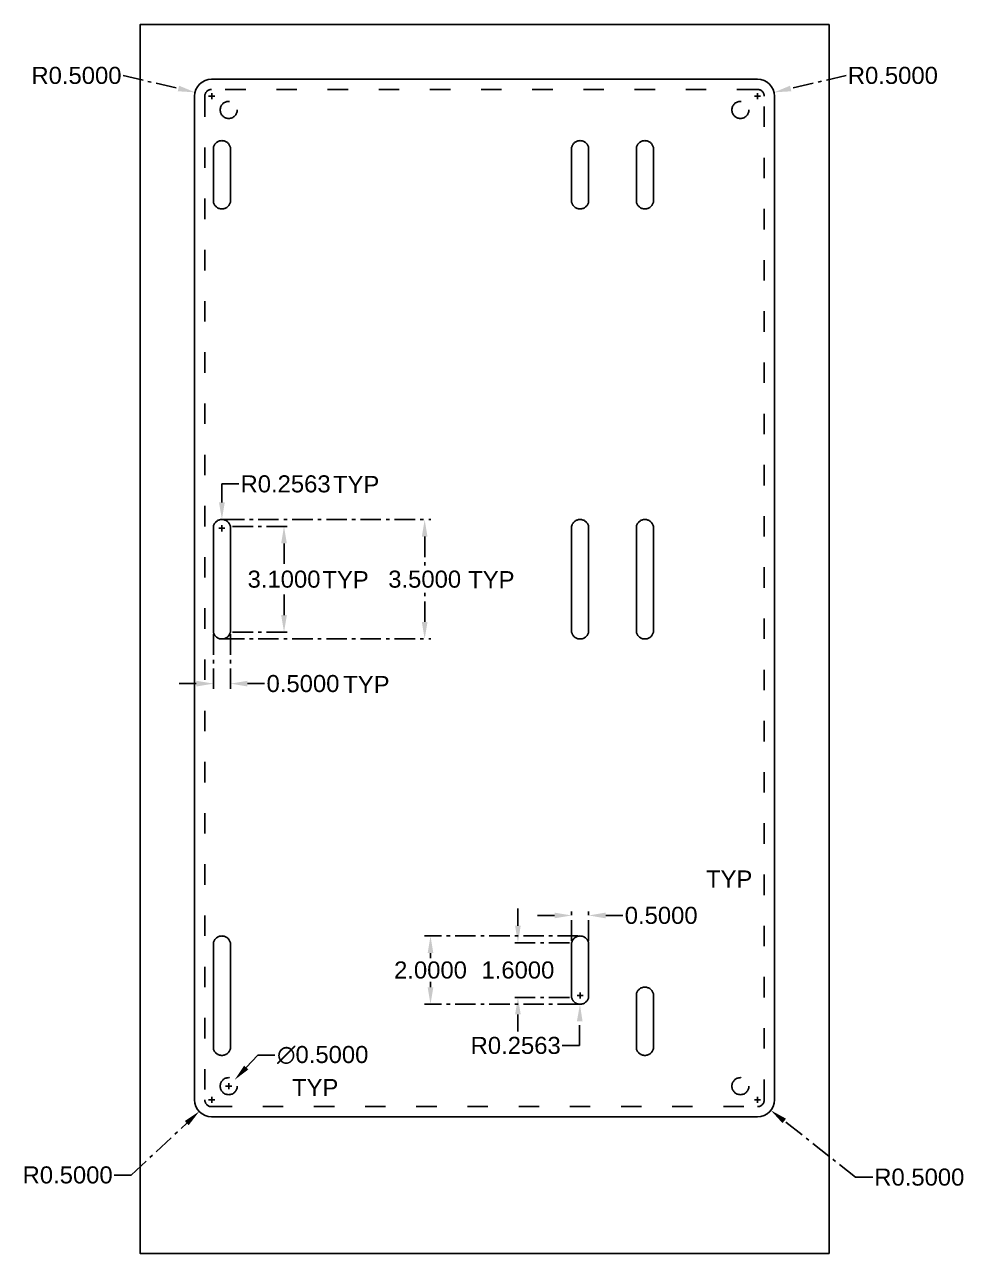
# Model space of a CAD drawing. Header units: millimetres. Extents: x 8 to 146, y 5 to 43.
# Drawn here: x 85.79 to 113.31, y 5.02 to 41.02 of the extents above; entities that cross this region are included whole.
import ezdxf

# ---------------------------------------------------------------- set-up
doc = ezdxf.new("R2010")
doc.units = ezdxf.units.MM
doc.header["$MEASUREMENT"] = 0
doc.linetypes.add('ACAD_ISO03W100', pattern=[30, 12, -18])
doc.linetypes.add('ACAD_ISO10W100', pattern=[18, 12, -3, 0, -3])
for name, color, linetype in [('dim', 3, 'ACAD_ISO10W100'), ('schita', 2, 'Continuous'), ('spate', 131, 'ACAD_ISO03W100')]:
    doc.layers.add(name, color=color, linetype=linetype)
doc.styles.get("Standard").update_dxf_attribs({"font": 'arial.ttf'})
doc.dimstyles.get("Standard").update_dxf_attribs({"dimtxt": 0.18, "dimasz": 0.18, "dimexe": 0.18, "dimexo": 0.0625, "dimgap": 0.09, "dimtad": 0, "dimtih": 1, "dimtoh": 1, "dimdec": 4, "dimzin": 0, "dimdsep": 46, "dimtxsty": 'Standard', "dimcen": 0.09, "dimadec": 0, "dimazin": 0, "dimtfac": 1, "dimtdec": 4, "dimtofl": 0, "dimtmove": 0, "dimatfit": 3, "dimfxl": 1, "dimtolj": 1, "dimtzin": 0, "dimarcsym": 0})

# ---------------------------------------------------------------- blocks, each defined once
blk = doc.blocks.new('*D5')
at = {"layer": 'Defpoints', "color": 0, "ltscale": 0.05, "transparency": 16777216}
for p in [(90.788, 39.033), (91.275, 38.919)]:
    blk.add_point(p, dxfattribs=at)
at = {"layer": 'dim', "color": 0, "lineweight": -2, "ltscale": 0.05, "transparency": 16777216}
for p, q in [((88.678, 39.527), (90.301, 39.147)), ((91.185, 38.919), (91.365, 38.919)), ((91.275, 38.829), (91.275, 39.009))]:
    blk.add_line(p, q, dxfattribs=at)
at = {"layer": 'dim', "color": 0, "ltscale": 0.05, "transparency": 16777216}
blk.add_solid([(90.32, 39.228), (90.282, 39.066), (90.788, 39.033)], dxfattribs=at)
at = {"layer": 'dim', "color": 0, "ltscale": 0.05, "transparency": 16777216, "insert": (87.312, 39.527), "char_height": 0.5, "attachment_point": 5}
blk.add_mtext('\\A1;R0.5000', dxfattribs=at)
blk = doc.blocks.new('*D6')
at = {"layer": 'Defpoints', "color": 0, "ltscale": 0.05, "transparency": 16777216}
for p in [(107.275, 38.919), (107.761, 39.033)]:
    blk.add_point(p, dxfattribs=at)
at = {"layer": 'dim', "color": 0, "lineweight": -2, "ltscale": 0.05, "transparency": 16777216}
for p, q in [((109.878, 39.527), (108.248, 39.146)), ((107.185, 38.919), (107.365, 38.919)), ((107.275, 38.829), (107.275, 39.009))]:
    blk.add_line(p, q, dxfattribs=at)
at = {"layer": 'dim', "color": 0, "ltscale": 0.05, "transparency": 16777216}
blk.add_solid([(108.229, 39.228), (108.267, 39.065), (107.761, 39.033)], dxfattribs=at)
at = {"layer": 'dim', "color": 0, "ltscale": 0.05, "transparency": 16777216, "insert": (111.244, 39.527), "char_height": 0.5, "attachment_point": 5}
blk.add_mtext('\\A1;R0.5000', dxfattribs=at)
blk = doc.blocks.new('*D7')
at = {"layer": 'Defpoints', "color": 0, "ltscale": 0.05, "transparency": 16777216}
for p in [(107.275, 9.519), (107.667, 9.21)]:
    blk.add_point(p, dxfattribs=at)
at = {"layer": 'dim', "color": 0, "lineweight": -2, "ltscale": 0.05, "transparency": 16777216}
for p, q in [((107.185, 9.519), (107.365, 9.519)), ((107.275, 9.429), (107.275, 9.609)), ((110.153, 7.252), (108.06, 8.9)), ((110.653, 7.252), (110.153, 7.252))]:
    blk.add_line(p, q, dxfattribs=at)
at = {"layer": 'dim', "color": 0, "ltscale": 0.05, "transparency": 16777216}
blk.add_solid([(108.112, 8.966), (108.009, 8.835), (107.667, 9.21)], dxfattribs=at)
at = {"layer": 'dim', "color": 0, "ltscale": 0.05, "transparency": 16777216, "insert": (112.019, 7.252), "char_height": 0.5, "attachment_point": 5}
blk.add_mtext('\\A1;R0.5000', dxfattribs=at)
blk = doc.blocks.new('*D8')
at = {"layer": 'Defpoints', "color": 0, "ltscale": 0.05, "transparency": 16777216}
for p in [(91.275, 9.519), (90.909, 9.177)]:
    blk.add_point(p, dxfattribs=at)
at = {"layer": 'dim', "color": 0, "lineweight": -2, "ltscale": 0.05, "transparency": 16777216}
for p, q in [((91.185, 9.519), (91.365, 9.519)), ((91.275, 9.429), (91.275, 9.609)), ((88.919, 7.316), (90.544, 8.836)), ((88.419, 7.316), (88.919, 7.316))]:
    blk.add_line(p, q, dxfattribs=at)
at = {"layer": 'dim', "color": 0, "ltscale": 0.05, "transparency": 16777216}
blk.add_solid([(90.487, 8.897), (90.601, 8.775), (90.909, 9.177)], dxfattribs=at)
at = {"layer": 'dim', "color": 0, "ltscale": 0.05, "transparency": 16777216, "insert": (87.053, 7.316), "char_height": 0.5, "attachment_point": 5}
blk.add_mtext('\\A1;R0.5000', dxfattribs=at)
blk = doc.blocks.new('*D9')
at = {"layer": 'Defpoints', "color": 0, "ltscale": 0.05, "transparency": 16777216}
for p in [(91.946, 10.101), (91.603, 9.737)]:
    blk.add_point(p, dxfattribs=at)
at = {"layer": 'dim', "color": 0, "lineweight": -2, "ltscale": 0.05, "transparency": 16777216}
for p, q in [((92.631, 10.83), (92.288, 10.465)), ((93.131, 10.83), (92.631, 10.83)), ((91.685, 9.919), (91.865, 9.919)), ((91.775, 9.829), (91.775, 10.009))]:
    blk.add_line(p, q, dxfattribs=at)
at = {"layer": 'dim', "color": 0, "ltscale": 0.05, "transparency": 16777216}
blk.add_solid([(92.227, 10.522), (92.349, 10.408), (91.946, 10.101)], dxfattribs=at)
at = {"layer": 'dim', "color": 0, "ltscale": 0.05, "transparency": 16777216, "insert": (94.53, 10.83), "char_height": 0.5, "attachment_point": 5}
blk.add_mtext('\\A1;∅0.5000', dxfattribs=at)
blk = doc.blocks.new('*D10')
at = {"layer": 'Defpoints', "color": 0, "ltscale": 0.05, "transparency": 16777216}
for p in [(91.825, 26.319), (91.825, 23.219), (93.396, 23.219)]:
    blk.add_point(p, dxfattribs=at)
at = {"layer": 'dim', "color": 0, "lineweight": -2, "ltscale": 0.05, "transparency": 16777216}
for p, q in [((91.887, 26.319), (93.576, 26.319)), ((93.396, 25.819), (93.396, 25.114)), ((93.396, 23.719), (93.396, 24.423)), ((91.887, 23.219), (93.576, 23.219))]:
    blk.add_line(p, q, dxfattribs=at)
at = {"layer": 'dim', "color": 0, "ltscale": 0.05, "transparency": 16777216}
for points in [[(93.312, 25.819), (93.479, 25.819), (93.396, 26.319)], [(93.312, 23.719), (93.479, 23.719), (93.396, 23.219)]]:
    blk.add_solid(points, dxfattribs=at)
at = {"layer": 'dim', "color": 0, "ltscale": 0.05, "transparency": 16777216, "insert": (93.396, 24.769), "char_height": 0.5, "attachment_point": 5}
blk.add_mtext('\\A1;3.1000', dxfattribs=at)
blk = doc.blocks.new('*D11')
at = {"layer": 'Defpoints', "color": 0, "ltscale": 0.05, "transparency": 16777216}
for p in [(91.575, 26.519), (91.575, 26.263)]:
    blk.add_point(p, dxfattribs=at)
at = {"layer": 'dim', "color": 0, "lineweight": -2, "ltscale": 0.05, "transparency": 16777216}
for p, q in [((92.075, 27.561), (91.575, 27.561)), ((91.575, 27.561), (91.575, 27.019)), ((91.575, 26.173), (91.575, 26.353)), ((91.485, 26.263), (91.665, 26.263))]:
    blk.add_line(p, q, dxfattribs=at)
at = {"layer": 'dim', "color": 0, "ltscale": 0.05, "transparency": 16777216}
blk.add_solid([(91.491, 27.019), (91.658, 27.019), (91.575, 26.519)], dxfattribs=at)
at = {"layer": 'dim', "color": 0, "ltscale": 0.05, "transparency": 16777216, "insert": (93.442, 27.561), "char_height": 0.5, "attachment_point": 5}
blk.add_mtext('\\A1;R0.2563', dxfattribs=at)
blk = doc.blocks.new('*D12')
at = {"layer": 'Defpoints', "color": 0, "ltscale": 0.05, "transparency": 16777216}
for p in [(91.325, 23.219), (91.825, 23.219), (91.825, 21.711)]:
    blk.add_point(p, dxfattribs=at)
at = {"layer": 'dim', "color": 0, "lineweight": -2, "ltscale": 0.05, "transparency": 16777216}
for p, q in [((91.325, 23.156), (91.325, 21.531)), ((91.825, 23.156), (91.825, 21.531)), ((90.825, 21.711), (90.325, 21.711)), ((92.325, 21.711), (92.825, 21.711))]:
    blk.add_line(p, q, dxfattribs=at)
at = {"layer": 'dim', "color": 0, "ltscale": 0.05, "transparency": 16777216}
for points in [[(90.825, 21.795), (90.825, 21.628), (91.325, 21.711)], [(92.325, 21.795), (92.325, 21.628), (91.825, 21.711)]]:
    blk.add_solid(points, dxfattribs=at)
at = {"layer": 'dim', "color": 0, "ltscale": 0.05, "transparency": 16777216, "insert": (93.952, 21.711), "char_height": 0.5, "attachment_point": 5}
blk.add_mtext('\\A1;0.5000', dxfattribs=at)
blk = doc.blocks.new('*D13')
at = {"layer": 'Defpoints', "color": 0, "ltscale": 0.05, "transparency": 16777216}
for p in [(91.575, 26.519), (91.575, 23.019), (97.519, 23.019)]:
    blk.add_point(p, dxfattribs=at)
at = {"layer": 'dim', "color": 0, "lineweight": -2, "ltscale": 0.05, "transparency": 16777216}
for p, q in [((91.637, 26.519), (97.699, 26.519)), ((97.519, 26.019), (97.519, 25.114)), ((97.519, 23.519), (97.519, 24.423)), ((91.637, 23.019), (97.699, 23.019))]:
    blk.add_line(p, q, dxfattribs=at)
at = {"layer": 'dim', "color": 0, "ltscale": 0.05, "transparency": 16777216}
for points in [[(97.436, 26.019), (97.602, 26.019), (97.519, 26.519)], [(97.436, 23.519), (97.602, 23.519), (97.519, 23.019)]]:
    blk.add_solid(points, dxfattribs=at)
at = {"layer": 'dim', "color": 0, "ltscale": 0.05, "transparency": 16777216, "insert": (97.519, 24.769), "char_height": 0.5, "attachment_point": 5}
blk.add_mtext('\\A1;3.5000', dxfattribs=at)
blk = doc.blocks.new('*D14')
at = {"layer": 'Defpoints', "color": 0, "ltscale": 0.05, "transparency": 16777216}
for p in [(101.825, 14.119), (100.252, 12.519), (101.825, 12.519)]:
    blk.add_point(p, dxfattribs=at)
at = {"layer": 'dim', "color": 0, "lineweight": -2, "ltscale": 0.05, "transparency": 16777216}
for p, q in [((100.252, 14.619), (100.252, 15.119)), ((101.762, 14.119), (100.072, 14.119)), ((101.762, 12.519), (100.072, 12.519)), ((100.252, 12.019), (100.252, 11.519))]:
    blk.add_line(p, q, dxfattribs=at)
at = {"layer": 'dim', "color": 0, "ltscale": 0.05, "transparency": 16777216}
for points in [[(100.169, 14.619), (100.335, 14.619), (100.252, 14.119)], [(100.169, 12.019), (100.335, 12.019), (100.252, 12.519)]]:
    blk.add_solid(points, dxfattribs=at)
at = {"layer": 'dim', "color": 0, "ltscale": 0.05, "transparency": 16777216, "insert": (100.252, 13.319), "char_height": 0.5, "attachment_point": 5}
blk.add_mtext('\\A1;1.6000', dxfattribs=at)
blk = doc.blocks.new('*D15')
at = {"layer": 'Defpoints', "color": 0, "ltscale": 0.05, "transparency": 16777216}
for p in [(102.075, 14.319), (97.69, 12.319), (102.075, 12.319)]:
    blk.add_point(p, dxfattribs=at)
at = {"layer": 'dim', "color": 0, "lineweight": -2, "ltscale": 0.05, "transparency": 16777216}
for p, q in [((102.012, 14.319), (97.51, 14.319)), ((97.69, 13.819), (97.69, 13.664)), ((97.69, 12.819), (97.69, 12.974)), ((102.012, 12.319), (97.51, 12.319))]:
    blk.add_line(p, q, dxfattribs=at)
at = {"layer": 'dim', "color": 0, "ltscale": 0.05, "transparency": 16777216}
for points in [[(97.606, 13.819), (97.773, 13.819), (97.69, 14.319)], [(97.606, 12.819), (97.773, 12.819), (97.69, 12.319)]]:
    blk.add_solid(points, dxfattribs=at)
at = {"layer": 'dim', "color": 0, "ltscale": 0.05, "transparency": 16777216, "insert": (97.69, 13.319), "char_height": 0.5, "attachment_point": 5}
blk.add_mtext('\\A1;2.0000', dxfattribs=at)
blk = doc.blocks.new('*D16')
at = {"layer": 'Defpoints', "color": 0, "ltscale": 0.05, "transparency": 16777216}
for p in [(102.325, 14.92), (101.825, 14.119), (102.325, 14.119)]:
    blk.add_point(p, dxfattribs=at)
at = {"layer": 'dim', "color": 0, "lineweight": -2, "ltscale": 0.05, "transparency": 16777216}
for p, q in [((101.325, 14.92), (100.825, 14.92)), ((101.825, 14.181), (101.825, 15.1)), ((102.325, 14.181), (102.325, 15.1)), ((102.825, 14.92), (103.325, 14.92))]:
    blk.add_line(p, q, dxfattribs=at)
at = {"layer": 'dim', "color": 0, "ltscale": 0.05, "transparency": 16777216}
for points in [[(101.325, 15.003), (101.325, 14.836), (101.825, 14.92)], [(102.825, 15.003), (102.825, 14.836), (102.325, 14.92)]]:
    blk.add_solid(points, dxfattribs=at)
at = {"layer": 'dim', "color": 0, "ltscale": 0.05, "transparency": 16777216, "insert": (104.452, 14.92), "char_height": 0.5, "attachment_point": 5}
blk.add_mtext('\\A1;0.5000', dxfattribs=at)
blk = doc.blocks.new('*D17')
at = {"layer": 'Defpoints', "color": 0, "ltscale": 0.05, "transparency": 16777216}
for p in [(102.071, 12.319), (102.075, 12.575)]:
    blk.add_point(p, dxfattribs=at)
at = {"layer": 'dim', "color": 0, "lineweight": -2, "ltscale": 0.05, "transparency": 16777216}
for p, q in [((102.075, 12.485), (102.075, 12.665)), ((101.985, 12.575), (102.165, 12.575)), ((102.054, 11.11), (102.064, 11.819)), ((101.554, 11.11), (102.054, 11.11))]:
    blk.add_line(p, q, dxfattribs=at)
at = {"layer": 'dim', "color": 0, "ltscale": 0.05, "transparency": 16777216}
blk.add_solid([(101.981, 11.82), (102.147, 11.818), (102.071, 12.319)], dxfattribs=at)
at = {"layer": 'dim', "color": 0, "ltscale": 0.05, "transparency": 16777216, "insert": (100.187, 11.11), "char_height": 0.5, "attachment_point": 5}
blk.add_mtext('\\A1;R0.2563', dxfattribs=at)

msp = doc.modelspace()

# ---------------------------------------------------------------- linework, layer by layer
at = {"layer": 'schita', "ltscale": 0.05}
msp.add_lwpolyline([(109.37451, 5.01891), (109.37451, 41.01891), (89.17451, 41.01891), (89.17451, 5.01891)], close=True, dxfattribs=at)
msp.add_lwpolyline([(107.77451, 9.51891), (107.77451, 38.91891, 0.41421356), (107.27451, 39.41891), (91.27451, 39.41891, 0.41421356), (90.77451, 38.91891), (90.77451, 9.51891, 0.41421356), (91.27451, 9.01891), (107.27451, 9.01891, 0.41421356)], format="xyb", close=True, dxfattribs=at)
at = {"layer": 'spate', "ltscale": 0.05}
msp.add_lwpolyline([(107.47451, 9.51891), (107.47451, 38.91891, 0.41421356), (107.27451, 39.11891), (91.27451, 39.11891, 0.41421356), (91.07451, 38.91891), (91.07451, 9.51891, 0.41421356), (91.27451, 9.31891), (107.27451, 9.31891, 0.41421356)], format="xyb", close=True, dxfattribs=at)
at = {"layer": 'spate'}
for points in [[(91.32451, 35.81891), (91.32451, 37.41891, -0.8), (91.82451, 37.41891), (91.82451, 35.81891, -0.8)], [(101.82451, 35.81891), (101.82451, 37.41891, -0.8), (102.32451, 37.41891), (102.32451, 35.81891, -0.8)], [(103.72451, 35.81891), (103.72451, 37.41891, -0.8), (104.22451, 37.41891), (104.22451, 35.81891, -0.8)], [(91.32451, 26.31891, -0.8), (91.82451, 26.31891), (91.82451, 23.21891, -0.8), (91.32451, 23.21891)], [(101.82451, 26.31891, -0.8), (102.32451, 26.31891), (102.32451, 23.21891, -0.8), (101.82451, 23.21891)], [(103.72451, 26.31891, -0.8), (104.22451, 26.31891), (104.22451, 23.21891, -0.8), (103.72451, 23.21891)], [(91.32451, 14.11891, -0.8), (91.82451, 14.11891), (91.82451, 11.01891, -0.8), (91.32451, 11.01891)], [(101.82451, 12.51891), (101.82451, 14.11891, -0.8), (102.32451, 14.11891), (102.32451, 12.51891, -0.8)], [(103.72451, 11.01891), (103.72451, 12.61891, -0.8), (104.22451, 12.61891), (104.22451, 11.01891, -0.8)]]:
    msp.add_lwpolyline(points, format="xyb", close=True, dxfattribs=at)
at = {"layer": 'spate', "ltscale": 0.1}
for centre in [(91.77451, 38.51891), (106.77451, 38.51891), (91.77451, 9.91891), (106.77451, 9.91891)]:
    msp.add_circle(centre, 0.25, dxfattribs=at)

# ---------------------------------------------------------------- texts
at = {"layer": 'dim', "ltscale": 0.05}
for p in [(94.83144, 27.2958), (94.52177, 24.50702), (98.79489, 24.50702), (95.13146, 21.43682), (105.76634, 15.73768), (93.63119, 9.62772)]:
    msp.add_text('TYP', height=0.5, dxfattribs=at).set_placement(p)

# ---------------------------------------------------------------- dimensions: what is measured, and where the dimension line sits
for center, mpoint, picture, middle in [((91.27451, 38.91891), (90.78769, 39.03293), '*D5', (88.67817, 39.52702)), ((107.27451, 38.91891), (107.76141, 39.03263), '*D6', (109.8781, 39.52702)), ((91.574510077, 26.262656669), (91.574510077, 26.518906669), '*D11', (93.4416246746, 27.5607077806)), ((102.07451008, 12.57515667), (102.07092798, 12.31893171), '*D17', (100.18691277, 11.11004112)), ((91.27451, 9.51891), (90.90933, 9.17738), '*D8', (87.05316, 7.31639)), ((107.27451, 9.51891), (107.66732, 9.20956), '*D7', (112.01935, 7.25196))]:
    dim = msp.add_radius_dim(center=center, mpoint=mpoint, dimstyle='Standard', override={"dimtxt": 0.5, "dimasz": 0.5}, dxfattribs=at)
    dim.commit()
    dim.dimension.update_dxf_attribs({"geometry": picture, "text_midpoint": middle, "dimtype": 164})
for base, p1, p2, angle, picture, middle, dimtype in [((97.51891, 23.01891), (91.57451, 26.51891), (91.57451, 23.01891), 90, '*D13', (97.51891, 24.76891), 160), ((93.39571, 23.21891), (91.82451, 26.31891), (91.82451, 23.21891), 270, '*D10', (93.39571, 24.76891), 161), ((100.25216, 12.51891), (101.82451, 14.11891), (101.82451, 12.51891), 90, '*D14', (100.25216, 13.31891), 160), ((97.68952, 12.31891), (102.07451, 14.31891), (102.07451, 12.31891), 90, '*D15', (97.68952, 13.31891), 160)]:
    dim = msp.add_linear_dim(base=base, p1=p1, p2=p2, angle=angle, dimstyle='Standard', override={"dimtxt": 0.5, "dimasz": 0.5}, dxfattribs=at)
    dim.commit()
    dim.dimension.update_dxf_attribs({"geometry": picture, "text_midpoint": middle, "dimtype": dimtype})
dim = msp.add_linear_dim(base=(91.82451, 21.71139), p1=(91.32451, 23.21891), p2=(91.82451, 23.21891), dimstyle='Standard', override={"dimtxt": 0.5, "dimasz": 0.5}, dxfattribs=at)
dim.commit()
dim.dimension.update_dxf_attribs({"geometry": '*D12', "text_midpoint": (93.95152, 21.71139), "dimtype": 160})
dim = msp.add_linear_dim(base=(102.32451, 14.91968), p1=(101.82451, 14.11891), p2=(102.32451, 14.11891), dimstyle='Standard', override={"dimtxt": 0.5, "dimasz": 0.5}, dxfattribs=at)
dim.commit()
dim.dimension.update_dxf_attribs({"geometry": '*D16', "text_midpoint": (104.45152, 14.91968)})
dim = msp.add_diameter_dim_2p(p1=(91.60328, 9.73676), p2=(91.94574, 10.10106), dimstyle='Standard', override={"dimtxt": 0.5, "dimasz": 0.5}, dxfattribs=at)
dim.commit()
dim.dimension.update_dxf_attribs({"geometry": '*D9', "text_midpoint": (94.52969, 10.82966)})

doc.saveas('drawing.dxf')
